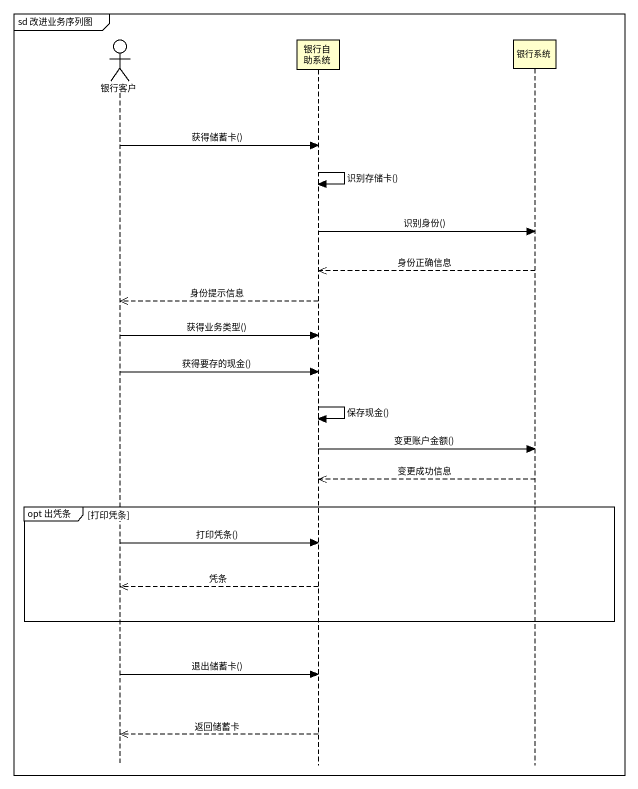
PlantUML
@startuml
mainframe sd 改进业务序列图
hide footbox
actor 银行客户
participant 银行自助系统
participant 银行系统

银行客户 -> 银行自助系统 : 获得储蓄卡()
银行自助系统 -> 银行自助系统 : 识别存储卡()
银行自助系统 -> 银行系统 : 识别身份()
银行系统 -->> 银行自助系统 : 身份正确信息
银行自助系统 -->> 银行客户 : 身份提示信息
银行客户 -> 银行自助系统 : 获得业务类型()
银行客户 -> 银行自助系统 : 获得要存的现金()
银行自助系统 -> 银行自助系统 : 保存现金()
银行自助系统 -> 银行系统 : 变更账户金额()
银行系统 -->> 银行自助系统 : 变更成功信息
group opt 出凭条 [打印凭条]
  银行客户 -> 银行自助系统 : 打印凭条()
  银行自助系统 -->> 银行客户 : 凭条
end
银行客户 -> 银行自助系统 : 退出储蓄卡()
银行自助系统 -->> 银行客户 : 返回储蓄卡
@enduml
